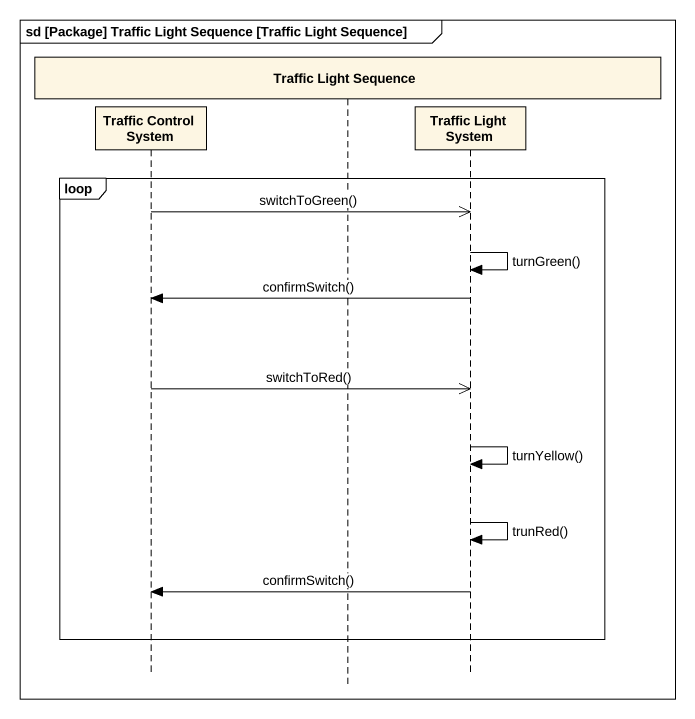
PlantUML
@startuml
mainframe sd [Package] Traffic Light Sequence [Traffic Light Sequence]
hide footbox
participant "Traffic Control System" as Traffic_Control_System
participant "Traffic Light Sequence" as Traffic_Light_Sequence
participant "Traffic Light System" as Traffic_Light_System

loop
  Traffic_Control_System ->> Traffic_Light_System : switchToGreen()
  Traffic_Light_System -> Traffic_Light_System : turnGreen()
  Traffic_Light_System -> Traffic_Control_System : confirmSwitch()
  Traffic_Control_System ->> Traffic_Light_System : switchToRed()
  Traffic_Light_System -> Traffic_Light_System : turnYellow()
  Traffic_Light_System -> Traffic_Light_System : trunRed()
  Traffic_Light_System -> Traffic_Control_System : confirmSwitch()
end
@enduml
